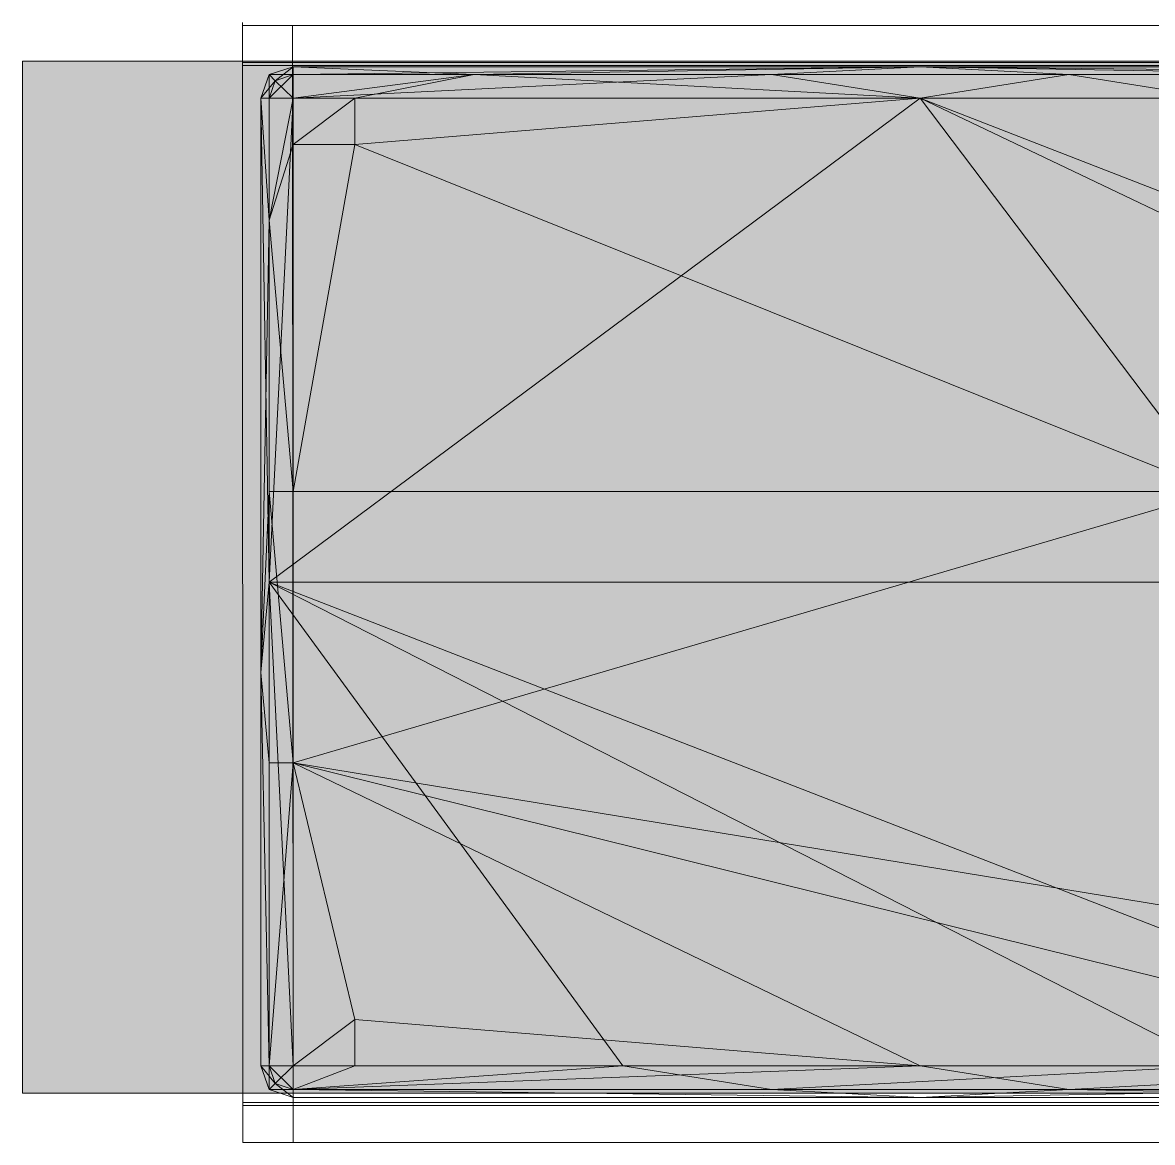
# Model space of a CAD drawing. Header units: millimetres. Extents: x 1.3 to 27.5, y 1.1 to 13.6.
# Drawn here: x 11.275 to 12.26, y 4.007 to 4.983 of the extents above; entities that cross this region are included whole.
import ezdxf

# ---------------------------------------------------------------- set-up
doc = ezdxf.new("R2010")
doc.units = ezdxf.units.MM
doc.layers.get('0').update_dxf_attribs({"lineweight": 5})
doc.layers.add('U-00-Mueble-General', color=251, linetype='Continuous', lineweight=9)

# ---------------------------------------------------------------- blocks, each defined once
blk = doc.blocks.new('EQ-MUE-cama 90x200')
blk.add_hatch(color=255).paths.add_polyline_path([(1.9, 0), (1.9, 0.9), (0, 0.9), (0, 0)])
at = {"color": 253}
blk.add_line((0.05, 0), (0.05, 0.9), dxfattribs=at)
blk.add_lwpolyline([(1.9, 0), (1.9, 0.9), (0, 0.9), (0, 0)], close=True)

msp = doc.modelspace()

# ---------------------------------------------------------------- linework, layer by layer
at = {"color": 29, "true_color": 0x4d3128}
for points, invisible_edges in [([(11.4664, 4.94586, 0.47162), (11.4664, 4.94586, 0.47162), (11.4664, 4.98076, 0.47428), (11.4664, 4.98341, 0.30309)], 15), ([(11.51014, 4.98076, 0.30043), (11.51014, 4.98076, 0.30043), (11.4664, 4.98341, 0.30309), (11.4664, 4.98076, 0.47428)], 11), ([(11.46694, 4.04199, 0.47162), (11.46694, 4.04199, 0.47162), (11.4664, 4.94586, 0.47162), (11.4664, 4.98341, 0.30309)], 13), ([(11.4664, 4.98076, 0), (11.4664, 4.98076, 0), (11.4664, 4.98341, 0.30309), (11.51014, 4.98076, 0.30043)], 13), ([(11.4664, 4.98341, 0.30309), (11.4664, 4.98341, 0.30309), (11.4664, 4.98076, 0), (11.4664, 4.94586, 0)], 9), ([(11.46694, 4.04199, 0), (11.46694, 4.04199, 0), (11.46694, 4.04199, 0.47162), (11.4664, 4.98341, 0.30309)], 15), ([(11.4664, 4.98341, 0.30309), (11.4664, 4.98341, 0.30309), (11.4664, 4.94586, 0), (11.46694, 4.04199, 0)], 11), ([(11.4664, 4.94586, 0.47162), (11.4664, 4.94586, 0.47162), (11.4664, 4.94852, 0.47428), (11.4664, 4.98076, 0.47428)], 9), ([(11.51014, 4.94852, 0), (11.51014, 4.94852, 0), (11.4664, 4.94586, 0), (11.4664, 4.98076, 0)], 11), ([(11.4664, 4.98076, 0), (11.4664, 4.98076, 0), (11.51014, 4.98076, 0), (11.51014, 4.94852, 0)], 9), ([(11.4664, 4.98076, 0.47428), (11.4664, 4.98076, 0.47428), (11.51014, 4.98076, 0.47428), (11.51014, 4.98076, 0.30043)], 13), ([(11.51014, 4.98076, 0.47428), (11.51014, 4.98076, 0.47428), (11.4664, 4.98076, 0.47428), (11.4664, 4.94852, 0.47428)], 9), ([(11.4664, 4.94852, 0.47428), (11.4664, 4.94852, 0.47428), (11.51014, 4.94852, 0.47428), (11.51014, 4.98076, 0.47428)], 13), ([(11.51014, 4.98076, 0.30043), (11.51014, 4.98076, 0.30043), (11.51014, 4.98076, 0), (11.4664, 4.98076, 0)], 9), ([(11.51014, 4.98076, 0), (11.51014, 4.98076, 0), (11.51014, 4.98076, 0.30043), (11.51014, 4.94852, 0.30043)], 9), ([(11.51014, 4.94852, 0.30043), (11.51014, 4.94852, 0.30043), (11.51014, 4.94852, 0), (11.51014, 4.98076, 0)], 11), ([(13.12738, 4.94852, 0.30043), (13.12738, 4.94852, 0.30043), (11.51014, 4.94852, 0.30043), (11.51014, 4.98076, 0.30043)], 9), ([(11.51014, 4.98076, 0.30043), (11.51014, 4.98076, 0.30043), (13.12738, 4.98076, 0.30043), (13.12738, 4.94852, 0.30043)], 13), ([(13.12738, 4.98076, 0.30043), (13.12738, 4.98076, 0.30043), (11.51014, 4.98076, 0.30043), (11.51014, 4.98076, 0.47428)], 13), ([(11.51014, 4.98076, 0.47428), (11.51014, 4.98076, 0.47428), (13.12738, 4.98076, 0.47428), (13.12738, 4.98076, 0.30043)], 13), ([(13.12738, 4.98076, 0.47428), (13.12738, 4.98076, 0.47428), (11.51014, 4.98076, 0.47428), (11.51014, 4.94852, 0.47428)], 13), ([(11.51014, 4.94852, 0.47428), (11.51014, 4.94852, 0.47428), (13.12738, 4.94852, 0.47428), (13.12738, 4.98076, 0.47428)], 13), ([(11.51014, 4.94852, 0), (11.51014, 4.94852, 0), (11.51014, 4.94586, 0), (11.4664, 4.94586, 0)], 13), ([(11.51014, 4.94852, 0.47428), (11.51014, 4.94852, 0.47428), (11.4664, 4.94852, 0.47428), (11.4664, 4.94586, 0.47162)], 9), ([(11.4664, 4.94586, 0.47162), (11.4664, 4.94586, 0.47162), (11.51014, 4.94586, 0.47162), (11.51014, 4.94852, 0.47428)], 13), ([(11.4664, 4.94586, 0.47162), (11.4664, 4.94586, 0.47162), (11.46694, 4.04199, 0.47162), (11.51068, 4.04199, 0.47162)], 9), ([(11.51068, 4.04199, 0.47162), (11.51068, 4.04199, 0.47162), (11.51014, 4.94586, 0.47162), (11.4664, 4.94586, 0.47162)], 9), ([(11.46694, 4.04199, 0), (11.46694, 4.04199, 0), (11.4664, 4.94586, 0), (11.51014, 4.94586, 0)], 13), ([(11.51014, 4.94586, 0), (11.51014, 4.94586, 0), (11.51068, 4.04199, 0), (11.46694, 4.04199, 0)], 13), ([(11.51014, 4.94852, 0.30043), (11.51014, 4.94852, 0.30043), (13.12738, 4.94852, 0.30043), (13.12738, 4.94586, 0.30309)], 13), ([(13.12738, 4.94586, 0.30309), (13.12738, 4.94586, 0.30309), (11.51014, 4.94586, 0.30309), (11.51014, 4.94852, 0.30043)], 9), ([(11.51014, 4.94852, 0), (11.51014, 4.94852, 0), (11.51014, 4.94852, 0.30043), (11.51014, 4.94586, 0.30309)], 11), ([(11.51014, 4.94586, 0.30309), (11.51014, 4.94586, 0.30309), (11.51014, 4.94586, 0), (11.51014, 4.94852, 0)], 11), ([(13.12738, 4.94852, 0.47428), (13.12738, 4.94852, 0.47428), (11.51014, 4.94852, 0.47428), (11.51014, 4.94586, 0.47162)], 13), ([(11.51014, 4.94586, 0.47162), (11.51014, 4.94586, 0.47162), (13.12738, 4.94586, 0.47162), (13.12738, 4.94852, 0.47428)], 13), ([(11.51014, 4.94586, 0.47162), (11.51014, 4.94586, 0.47162), (11.51068, 4.04199, 0.47162), (11.51068, 4.03933, 0.30043)], 9), ([(11.51068, 4.03933, 0.30043), (11.51068, 4.03933, 0.30043), (11.51014, 4.94586, 0.30309), (11.51014, 4.94586, 0.47162)], 11), ([(11.51014, 4.94586, 0), (11.51014, 4.94586, 0), (11.51014, 4.94586, 0.30309), (11.51068, 4.03933, 0.30043)], 15), ([(11.51068, 4.03933, 0.30043), (11.51068, 4.03933, 0.30043), (11.51068, 4.04199, 0), (11.51014, 4.94586, 0)], 11), ([(13.12738, 4.94586, 0.47162), (13.12738, 4.94586, 0.47162), (11.51014, 4.94586, 0.47162), (11.51014, 4.94586, 0.30309)], 9), ([(11.51014, 4.94586, 0.30309), (11.51014, 4.94586, 0.30309), (13.12738, 4.94586, 0.30309), (13.12738, 4.94586, 0.47162)], 9), ([(11.46694, 4.03933, 0.47428), (11.46694, 4.03933, 0.47428), (11.46694, 4.04199, 0.47162), (11.46694, 4.0071, 0.47428)], 15), ([(11.51068, 4.0071, 0), (11.51068, 4.0071, 0), (11.46694, 4.0071, 0), (11.46694, 4.04199, 0)], 9), ([(11.46694, 4.04199, 0), (11.46694, 4.04199, 0), (11.51068, 4.04199, 0), (11.51068, 4.0071, 0)], 11), ([(11.51068, 4.04199, 0.47162), (11.51068, 4.04199, 0.47162), (11.46694, 4.04199, 0.47162), (11.46694, 4.03933, 0.47428)], 9), ([(11.46694, 4.03933, 0.47428), (11.46694, 4.03933, 0.47428), (11.51068, 4.03933, 0.47428), (11.51068, 4.04199, 0.47162)], 13), ([(11.46694, 4.0071, 0), (11.46694, 4.0071, 0), (11.46694, 4.0071, 0.47428), (11.46694, 4.04199, 0.47162)], 13), ([(11.46694, 4.04199, 0.47162), (11.46694, 4.04199, 0.47162), (11.46694, 4.04199, 0), (11.46694, 4.0071, 0)], 11), ([(11.51068, 4.03933, 0.47428), (11.51068, 4.03933, 0.47428), (11.46694, 4.03933, 0.47428), (11.46694, 4.0071, 0.47428)], 9), ([(11.46694, 4.0071, 0.47428), (11.46694, 4.0071, 0.47428), (11.51068, 4.0071, 0.47428), (11.51068, 4.03933, 0.47428)], 13), ([(11.51068, 4.03933, 0.30043), (11.51068, 4.03933, 0.30043), (11.51068, 4.0071, 0), (11.51068, 4.04199, 0)], 11), ([(13.12793, 4.03933, 0.30043), (13.12793, 4.03933, 0.30043), (11.51068, 4.03933, 0.30043), (11.51068, 4.04199, 0.47162)], 9), ([(11.51068, 4.04199, 0.47162), (11.51068, 4.04199, 0.47162), (13.12793, 4.04199, 0.47162), (13.12793, 4.03933, 0.30043)], 9), ([(13.12793, 4.04199, 0.47162), (13.12793, 4.04199, 0.47162), (11.51068, 4.04199, 0.47162), (11.51068, 4.03933, 0.47428)], 13), ([(11.51068, 4.03933, 0.47428), (11.51068, 4.03933, 0.47428), (13.12793, 4.03933, 0.47428), (13.12793, 4.04199, 0.47162)], 13), ([(11.51068, 4.0071, 0), (11.51068, 4.0071, 0), (11.51068, 4.03933, 0.30043), (11.51068, 4.0071, 0.30043)], 11), ([(13.12793, 4.0071, 0.30043), (13.12793, 4.0071, 0.30043), (11.51068, 4.0071, 0.30043), (11.51068, 4.03933, 0.30043)], 9), ([(11.51068, 4.03933, 0.30043), (11.51068, 4.03933, 0.30043), (13.12793, 4.03933, 0.30043), (13.12793, 4.0071, 0.30043)], 13), ([(13.12793, 4.03933, 0.47428), (13.12793, 4.03933, 0.47428), (11.51068, 4.03933, 0.47428), (11.51068, 4.0071, 0.47428)], 13), ([(11.51068, 4.0071, 0.47428), (11.51068, 4.0071, 0.47428), (13.12793, 4.0071, 0.47428), (13.12793, 4.03933, 0.47428)], 13), ([(11.46694, 4.0071, 0.47428), (11.46694, 4.0071, 0.47428), (11.51068, 4.0071, 0.30043), (11.51068, 4.0071, 0.47428)], 15), ([(11.51068, 4.0071, 0), (11.51068, 4.0071, 0), (11.51068, 4.0071, 0.30043), (11.46694, 4.0071, 0.47428)], 13), ([(11.46694, 4.0071, 0.47428), (11.46694, 4.0071, 0.47428), (11.46694, 4.0071, 0), (11.51068, 4.0071, 0)], 9), ([(13.12793, 4.0071, 0.47428), (13.12793, 4.0071, 0.47428), (11.51068, 4.0071, 0.47428), (11.51068, 4.0071, 0.30043)], 13), ([(11.51068, 4.0071, 0.30043), (11.51068, 4.0071, 0.30043), (13.12793, 4.0071, 0.30043), (13.12793, 4.0071, 0.47428)], 13)]:
    msp.add_3dface(points, dxfattribs=dict(at, invisible_edges=invisible_edges))

# ---------------------------------------------------------------- block references
at = {"layer": 'U-00-Mueble-General', "rotation": 180}
msp.add_blockref('EQ-MUE-cama 90x200', (13.17485, 4.94991), dxfattribs=at)

# ---------------------------------------------------------------- meshes
at = {"color": 55, "true_color": 0xa1aa5a}
mesh = msp.add_polyface(dxfattribs=at)
corners = [(11.49515, 4.05851, 0.37911), (11.49515, 4.93274, 0.37848), (13.13753, 4.05851, 0.37967), (13.13753, 4.93274, 0.37845), (11.49515, 4.05851, 0.46973), (11.49515, 4.93274, 0.46547), (13.13753, 4.05851, 0.47317), (13.13753, 4.93274, 0.46529), (13.0683, 4.93809, 0.45966), (11.48966, 4.57449, 0.48664), (13.14301, 4.73223, 0.49007), (13.0683, 4.87712, 0.50654), (12.31634, 4.57449, 0.4926), (11.56438, 4.11413, 0.51881), (11.56438, 4.87712, 0.50483), (13.12185, 4.94496, 0.41514), (11.51082, 4.94496, 0.42084), (11.51082, 4.04629, 0.42615), (13.12185, 4.04629, 0.42615), (11.4826, 4.91746, 0.42072), (11.4826, 4.07379, 0.4211), (13.15007, 4.07379, 0.42615), (13.15007, 4.91746, 0.42615), (13.12185, 4.91746, 0.34249), (13.12185, 4.07379, 0.34249), (11.51082, 4.07379, 0.34249), (11.51082, 4.91746, 0.34249), (13.12185, 4.07379, 0.51473), (13.12185, 4.91746, 0.4988), (13.12185, 4.65336, 0.50978), (11.51082, 4.91746, 0.49907), (11.51082, 4.07379, 0.50895), (11.51082, 4.33789, 0.49684), (11.51082, 4.05316, 0.3634), (13.14301, 4.07379, 0.3634), (13.12185, 4.93809, 0.36065), (11.48966, 4.91746, 0.36204), (11.48966, 4.07379, 0.48237), (11.51082, 4.93809, 0.47957), (13.14301, 4.91746, 0.48614), (13.12185, 4.05316, 0.49012), (11.48966, 4.93809, 0.42346), (11.48966, 4.05316, 0.42489), (13.14301, 4.93809, 0.4234), (13.14301, 4.05316, 0.42615), (11.92769, 4.05316, 0.3634), (12.44588, 4.05316, 0.3634), (12.96408, 4.05316, 0.3634), (13.12185, 4.05316, 0.3634), (12.96408, 4.93809, 0.35768), (12.70498, 4.93809, 0.35846), (12.44588, 4.93809, 0.36039), (12.18679, 4.93809, 0.36138), (11.92769, 4.93809, 0.36108), (11.51082, 4.93809, 0.36208), (11.66859, 4.93809, 0.47279), (12.18679, 4.93809, 0.47678), (12.70498, 4.93809, 0.45924), (13.12185, 4.93809, 0.47238), (12.70498, 4.05316, 0.48952), (12.18679, 4.05316, 0.49128), (11.51082, 4.05316, 0.48868), (12.57543, 4.07379, 0.34249), (12.31634, 4.07379, 0.34249), (12.05724, 4.91746, 0.34249), (13.0683, 4.91746, 0.49032), (12.57543, 4.91746, 0.49398), (12.31634, 4.91746, 0.50058), (11.56438, 4.07379, 0.51611), (12.05724, 4.07379, 0.52082), (12.57543, 4.94496, 0.41032), (12.05724, 4.94496, 0.41792), (12.05724, 4.04629, 0.42615), (12.57543, 4.04629, 0.42615), (13.14301, 4.49563, 0.3634), (13.14301, 4.91746, 0.3634), (11.48966, 4.49563, 0.36197), (11.48966, 4.07379, 0.36214), (11.48966, 4.33789, 0.46945), (11.48966, 4.8111, 0.4733), (11.48966, 4.91746, 0.47942), (13.14301, 4.65336, 0.48889), (13.14301, 4.49563, 0.48795), (13.14301, 4.07379, 0.49012), (12.83453, 4.91746, 0.34249), (12.57543, 4.91746, 0.34249), (12.31634, 4.91746, 0.34249), (11.79814, 4.07379, 0.34249), (13.0683, 4.8111, 0.51621), (12.57543, 4.07379, 0.51135), (11.56438, 4.91746, 0.49913), (12.05724, 4.91746, 0.50159), (11.4826, 4.41676, 0.41577), (13.12185, 4.41676, 0.50886), (13.12185, 4.87712, 0.508), (13.12185, 4.73223, 0.51452), (13.12185, 4.57449, 0.50505), (12.70498, 4.87712, 0.50679), (12.44588, 4.87712, 0.50798), (12.44588, 4.73223, 0.51455), (11.51082, 4.87712, 0.49909), (11.51082, 4.57449, 0.51414)]
mesh.append_faces([[corners[k] for k in face] for face in [(85, 74, 86)]], dxfattribs={"vtx0": -1, "vtx1": -1, "vtx2": -1, "color": 55})
mesh.append_faces([[corners[k] for k in face] for face in [(74, 22, 21), (82, 21, 22), (82, 96, 93), (12, 93, 96), (9, 32, 101), (15, 8, 58), (50, 70, 15), (15, 49, 50), (8, 15, 70), (70, 57, 8), (71, 51, 52), (51, 71, 70), (70, 50, 51), (57, 70, 71), (71, 56, 57), (55, 71, 16), (71, 53, 54), (71, 55, 56), (71, 52, 53), (33, 72, 17), (72, 60, 61), (72, 33, 45), (46, 73, 72), (72, 45, 46), (60, 72, 73), (18, 47, 48), (73, 59, 60), (59, 73, 18), (47, 18, 73), (73, 46, 47), (19, 79, 80), (76, 92, 19), (79, 19, 92), (92, 9, 79), (37, 92, 20), (92, 76, 77), (92, 78, 9), (92, 37, 78), (21, 82, 83), (22, 74, 75), (22, 81, 82), (22, 10, 81), (74, 64, 86), (64, 76, 26), (95, 10, 39), (10, 95, 29), (29, 81, 10), (81, 29, 96), (96, 82, 81), (12, 29, 95), (79, 100, 30), (79, 101, 100), (101, 79, 9), (32, 9, 78), (12, 14, 101), (69, 32, 13), (27, 12, 32)]], dxfattribs={"vtx0": -1, "vtx2": -1, "color": 55})
mesh.append_faces([[corners[k] for k in face] for face in [(86, 64, 52), (46, 45, 63), (76, 74, 62), (89, 69, 60), (91, 99, 67), (23, 84, 49), (48, 47, 24), (50, 49, 84), (84, 85, 50), (85, 84, 74), (47, 46, 62), (62, 24, 47), (85, 86, 51), (51, 50, 85), (52, 51, 86), (63, 62, 46), (24, 62, 74), (25, 87, 33), (25, 76, 87), (54, 53, 26), (45, 33, 87), (87, 63, 45), (63, 87, 76), (62, 63, 76), (64, 26, 53), (53, 52, 64), (74, 76, 64), (94, 11, 88), (27, 93, 12), (27, 89, 59), (60, 59, 89), (8, 57, 66), (65, 66, 97), (97, 88, 11), (88, 97, 99), (89, 32, 69), (67, 66, 57), (98, 97, 66), (98, 67, 99), (97, 98, 99), (30, 90, 55), (90, 91, 55), (61, 60, 69), (56, 55, 91), (91, 14, 12)]], dxfattribs={"vtx1": -1, "vtx2": -1, "color": 55})
mesh.append_faces([[corners[k] for k in face] for face in [(35, 15, 43), (43, 3, 35), (7, 43, 15), (15, 58, 7), (15, 35, 49), (16, 38, 55), (38, 16, 41), (41, 5, 38), (1, 41, 16), (16, 54, 1), (54, 16, 71), (33, 17, 42), (42, 0, 33), (4, 42, 17), (17, 61, 4), (61, 17, 72), (40, 18, 44), (44, 6, 40), (2, 44, 18), (18, 48, 2), (18, 40, 59), (91, 67, 56), (99, 91, 12), (36, 19, 41), (41, 1, 36), (5, 41, 19), (19, 80, 5), (19, 36, 76), (37, 20, 42), (42, 4, 37), (0, 42, 20), (20, 77, 0), (77, 20, 92), (34, 21, 44), (44, 2, 34), (6, 44, 21), (21, 83, 6), (21, 34, 74), (39, 22, 43), (43, 7, 39), (3, 43, 22), (22, 75, 3), (22, 39, 10), (75, 23, 35), (35, 3, 75), (23, 75, 74), (2, 48, 24), (24, 34, 2), (34, 24, 74), (49, 35, 23), (84, 23, 74), (77, 25, 33), (33, 0, 77), (25, 77, 76), (1, 54, 26), (26, 36, 1), (36, 26, 76), (83, 27, 40), (40, 6, 83), (83, 93, 27), (93, 83, 82), (11, 94, 28), (28, 65, 11), (65, 28, 58), (58, 8, 65), (7, 58, 28), (28, 39, 7), (39, 28, 94), (88, 95, 94), (39, 94, 95), (12, 96, 29), (59, 40, 27), (66, 65, 8), (97, 11, 65), (99, 95, 88), (95, 99, 12), (32, 89, 27), (57, 56, 67), (66, 67, 98), (30, 80, 79), (80, 30, 38), (38, 5, 80), (55, 38, 30), (90, 30, 100), (100, 14, 90), (14, 100, 101), (31, 68, 13), (68, 31, 61), (4, 61, 31), (31, 37, 4), (31, 13, 32), (37, 31, 32), (32, 78, 37), (91, 90, 14), (69, 68, 61), (68, 69, 13), (12, 101, 32)]], dxfattribs={"vtx2": -1, "color": 55})

doc.saveas('drawing.dxf')
